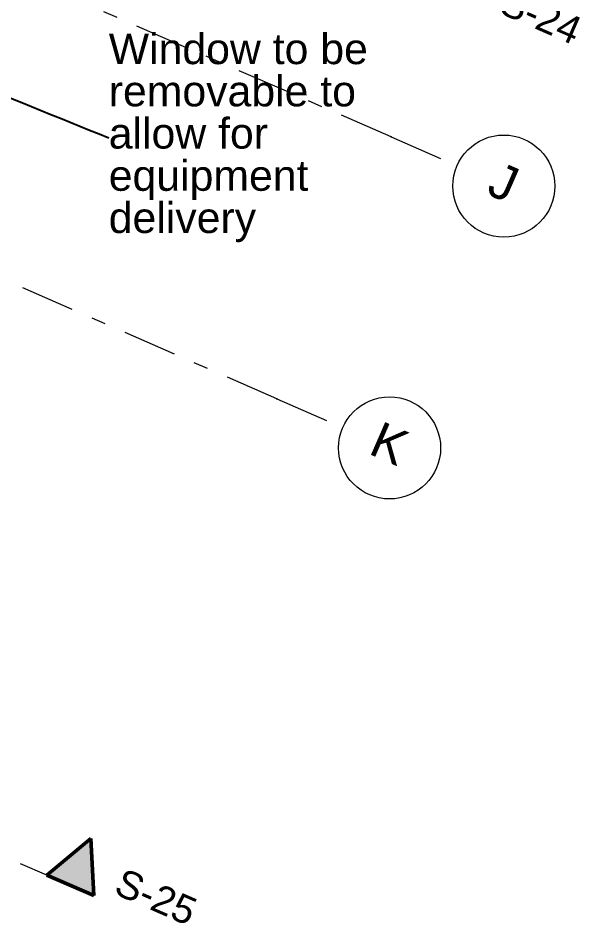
# Model space of a CAD drawing. Header units: millimetres. Extents: x -50172 to 90294, y -80883 to 25069.
# Drawn here: x 18339 to 23843, y -50923 to -42045 of the extents above; entities that cross this region are included whole.
import ezdxf
from ezdxf.enums import TextEntityAlignment as Align

# ---------------------------------------------------------------- set-up
doc = ezdxf.new("R2010")
doc.units = ezdxf.units.MM
doc.header["$MEASUREMENT"] = 0
doc.linetypes.add('Dashed', pattern=[564.444447, 282.222223, -282.222223])
doc.linetypes.add('Double Dashed', pattern=[1093.611073, 529.166651, -211.666656, 141.111112, -211.666656])
doc.layers.add('A-95-MC_Marker_Section_P2.Marker', color=7, linetype='Continuous')
doc.layers.add('New_A-15-MG_Structural_Grid_Phase_2', color=7, linetype='Continuous')
for name, color, linetype, lineweight in [('A-95-MC_Marker_Section_P2.Marker_Pen_No__1', 7, 'Continuous', 13), ('A-95-MC_Marker_Section_P2.Marker_Pen_No__6', 7, 'Continuous', 35), ('New_A-20-M_Hard_Landscape-Phase 2_Pen_No__1', 7, 'Continuous', 13), ('New_A-20-M_Hard_Landscape-Phase 2_Pen_No__85', 8, 'Continuous', 20)]:
    doc.layers.add(name, color=color, linetype=linetype, lineweight=lineweight)
doc.layers.add('A-95-MC_Marker_Section_P2.Marker_Pen_No__25', color=7, linetype='Continuous', lineweight=50, true_color=0x2a2a2a)
doc.layers.add('New_A-15-MG_Structural_Grid_Phase_2_Pen_No__222', color=7, linetype='Continuous', lineweight=13, true_color=0x65af33)
doc.styles.add('GENERATED_STYLE_4', font='')
doc.styles.get('GENERATED_STYLE_4').set_extended_font_data('Swis721 BT')
doc.dimstyles.new('GENERATED_STYLE__2', dxfattribs={"dimtxt": 0.18, "dimasz": 364.8, "dimexe": 0.18, "dimexo": 0.0625, "dimgap": 0.09, "dimtad": 0, "dimtih": 1, "dimtoh": 1, "dimdec": 4, "dimzin": 0, "dimdsep": 46, "dimcen": 0.09, "dimadec": 0, "dimazin": 0, "dimtfac": 1, "dimtdec": 4, "dimtmove": 0, "dimatfit": 3, "dimldrblk": 'ARROWHEAD_5', "dimfxl": 1, "dimtolj": 1, "dimtzin": 0, "dimarcsym": 0})

# ---------------------------------------------------------------- blocks, each defined once
blk = doc.blocks.new('ARROWHEAD_5')
at = {"color": 0, "linetype": 'Continuous', "lineweight": 0}
blk.add_line((0, 0), (-1, 0), dxfattribs=at)
blk.add_solid([(-1, 0.2679), (0, 0), (-1, -0.2679), (-1, 0.2679)], dxfattribs=at)
blk = doc.blocks.new('Standard grid marker_32')
at = {"layer": 'New_A-15-MG_Structural_Grid_Phase_2_Pen_No__222', "linetype": 'Double Dashed'}
for q in [(53258.1, 0), (0, 0)]:
    blk.add_line((705.1, 0), q, dxfattribs=at)
at = {"layer": 'New_A-15-MG_Structural_Grid_Phase_2_Pen_No__222', "linetype": 'Continuous'}
blk.add_circle((-500, 0), 500, dxfattribs=at)
at = {"layer": 'New_A-15-MG_Structural_Grid_Phase_2_Pen_No__222', "linetype": 'Double Dashed'}
blk.add_point((705.1, 0), dxfattribs=at)
blk.add_point((705.1, 0), dxfattribs=at)
at = {"layer": 'New_A-15-MG_Structural_Grid_Phase_2_Pen_No__222', "style": 'GENERATED_STYLE_4'}
for tag, p in [('AC_MarkerText_1_0', (-500, 38.7)), ('AC_MarkerText_1_1', (54463.2, 38.7))]:
    blk.add_attdef(tag, text='', height=350, rotation=180, dxfattribs=at).set_placement(p, align=Align.MIDDLE_CENTER)
blk = doc.blocks.new('Standard grid marker_33')
at = {"layer": 'New_A-15-MG_Structural_Grid_Phase_2_Pen_No__222', "linetype": 'Double Dashed'}
for q in [(0, 0), (54601, 0)]:
    blk.add_line((705.1, 0), q, dxfattribs=at)
at = {"layer": 'New_A-15-MG_Structural_Grid_Phase_2_Pen_No__222', "linetype": 'Continuous'}
blk.add_circle((-500, 0), 500, dxfattribs=at)
at = {"layer": 'New_A-15-MG_Structural_Grid_Phase_2_Pen_No__222', "linetype": 'Double Dashed'}
blk.add_point((705.1, 0), dxfattribs=at)
blk.add_point((705.1, 0), dxfattribs=at)
at = {"layer": 'New_A-15-MG_Structural_Grid_Phase_2_Pen_No__222', "style": 'GENERATED_STYLE_4'}
for tag, p in [('AC_MarkerText_1_0', (-500, 43.4)), ('AC_MarkerText_1_1', (55806.1, 43.4))]:
    blk.add_attdef(tag, text='', height=350, rotation=180, dxfattribs=at).set_placement(p, align=Align.MIDDLE_CENTER)
blk = doc.blocks.new('Cutting Plane_4_1', base_point=(-25330.5, -21002.6))
at = {"layer": 'A-95-MC_Marker_Section_P2.Marker_Pen_No__6', "insert": (23776.1, -42315.3), "char_height": 275, "attachment_point": 9, "rotation": 336.44041, "style": 'GENERATED_STYLE_4'}
blk.add_mtext('\\A1;{\\fSwis721 BT|b0|i0|c0|p34;S-24}', dxfattribs=at)
blk = doc.blocks.new('Cutting Plane_5_1', base_point=(18850.6, -50545.4))
at = {"layer": 'A-95-MC_Marker_Section_P2.Marker_Pen_No__25', "linetype": 'Continuous'}
blk.add_hatch(color=256, dxfattribs=at).paths.add_polyline_path([(19079.8, -50645.3), (18621.4, -50445.5), (19050.4, -50087.1)])
at = {"layer": 'A-95-MC_Marker_Section_P2.Marker_Pen_No__1', "linetype": 'Dashed'}
blk.add_line((18621.4, -50445.5), (-6789.2, -39365.2), dxfattribs=at)
at = {"layer": 'A-95-MC_Marker_Section_P2.Marker_Pen_No__25', "linetype": 'Continuous'}
for p, q in [((18621.4, -50445.5), (19050.4, -50087.1)), ((19050.4, -50087.1), (19079.8, -50645.3)), ((19079.8, -50645.3), (18621.4, -50445.5))]:
    blk.add_line(p, q, dxfattribs=at)
at = {"layer": 'A-95-MC_Marker_Section_P2.Marker_Pen_No__6', "insert": (20005.7, -50948.9), "char_height": 275, "attachment_point": 9, "rotation": 336.44041, "style": 'GENERATED_STYLE_4'}
blk.add_mtext('\\A1;{\\fSwis721 BT|b0|i0|c0|p34;S-25}', dxfattribs=at)

msp = doc.modelspace()

# ---------------------------------------------------------------- block references
at = {"layer": 'A-95-MC_Marker_Section_P2.Marker'}
for name, p in [('Cutting Plane_4_1', (-25330.5, -21002.6)), ('Cutting Plane_5_1', (18850.6, -50545.4))]:
    msp.add_blockref(name, p, dxfattribs=at)
at = {"layer": 'New_A-15-MG_Structural_Grid_Phase_2', "color": 8, "linetype": 'Continuous', "lineweight": 15}
ref = msp.add_blockref('Standard grid marker_32', (22639.6, -43491.3), dxfattribs=dict(at, zscale=1000, rotation=156.4404115839929))
ref.add_attrib('AC_MarkerText_1', 'J', dxfattribs={"layer": 'New_A-15-MG_Structural_Grid_Phase_2_Pen_No__222', "color": 85, "true_color": 0x65af33, "height": 350, "rotation": 336.44041, "style": 'GENERATED_STYLE_4'}).set_placement((23097.9, -43652.5), align=Align.MIDDLE_CENTER)
ref = msp.add_blockref('Standard grid marker_33', (21520.4, -46057.9), dxfattribs=dict(at, zscale=1000, rotation=156.4404115839929))
ref.add_attrib('AC_MarkerText_1', 'K', dxfattribs={"layer": 'New_A-15-MG_Structural_Grid_Phase_2_Pen_No__222', "color": 85, "true_color": 0x65af33, "height": 350, "rotation": 336.44041, "style": 'GENERATED_STYLE_4'}).set_placement((21978.7, -46214.4), align=Align.MIDDLE_CENTER)

# ---------------------------------------------------------------- texts
at = {"layer": 'New_A-20-M_Hard_Landscape-Phase 2_Pen_No__1', "linetype": 'Continuous', "insert": (19227, -43219.1), "char_height": 300, "width": 3212.648, "attachment_point": 4, "line_spacing_factor": 0.827511, "style": 'GENERATED_STYLE_4'}
msp.add_mtext('\\A1;{\\fSwis721 BT|b0|i0|c0|p34;Window to be removable to allow for equipment delivery }', dxfattribs=at)

# ---------------------------------------------------------------- leaders
at = {"layer": 'New_A-20-M_Hard_Landscape-Phase 2_Pen_No__85', "linetype": 'Continuous', "path_type": 1, "annotation_type": 0, "has_hookline": 1, "hookline_direction": 0, "text_width": 3085.7}
msp.add_leader([(17715.8, -42604.8), (19226.9, -43219.1)], dimstyle='GENERATED_STYLE__2', dxfattribs=at)

doc.saveas('drawing.dxf')
